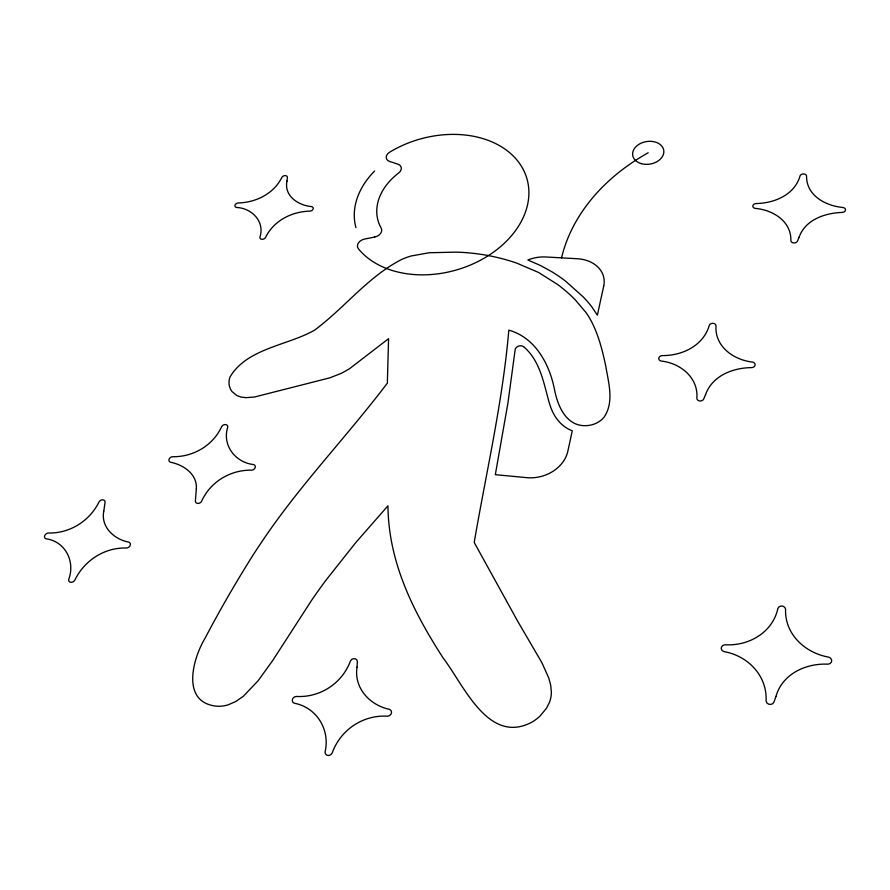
<?xml version="1.0" encoding="UTF-8"?>
<svg xmlns="http://www.w3.org/2000/svg" width="890" height="890" viewBox="0 0 890 890"><rect width="100%" height="100%" fill="white"/><g stroke="black" fill="none" stroke-linecap="round" stroke-linejoin="round"><path stroke-width="1.33" d="M524.221 347.211C540.052 361.062 543.668 382.867 549.063 402.091A154.315 123.376 -6.3 0 0 550.22 405.718C553.625 416.631 561.256 426.788 572.281 430.76L567.853 451.174A34.999 28.947 -14.5 0 1 526.847 477.652L495.318 474.682L507.923 403.081L515.121 349.937A5.028 3.972 -14.4 0 1 518.57 346.132A5.028 3.972 -14.4 0 1 523.865 346.889M561.546 257.855A206.858 158.231 -4.6 0 1 648.198 152.768M355.955 227.618A85.04 62.256 -16.4 0 1 374.601 171.013M487.242 255.386A204.722 164.528 -19.7 0 1 516.623 263.073L538.483 272.418L557.618 284.488A205.167 164.517 -19.9 0 1 575.062 299.663L585.887 312.39A121.674 96.632 -16.3 0 1 590.526 319.721C598.303 333.973 602.296 349.881 605.678 365.645C608.382 382.3 614.423 401.69 604.243 416.954A20.782 16.954 -11.5 0 1 598.258 422.149A21.371 17.422 -11.5 0 1 584.519 425.687C565.528 425.409 557.396 405.006 554.426 389.175C549.353 363.91 535.346 337.633 508.813 330.134C502.716 401.702 486.296 471.8 474.214 542.466L517.858 621.543L541.921 662.739L548.752 677.98L550.699 685.244L551.366 692.231A32.018 29.192 -21 0 1 549.553 702.121L546.56 708.173L539.963 716.127A42.286 38.448 -21.6 0 1 531.564 722.346C488.243 744.963 463.913 685.155 443.253 658.177C413.338 611.853 388.496 562.491 387.94 505.82L355.7 542.666L325.729 580.502A835.043 742.115 40.8 0 0 311.656 600.227L272.874 660.269L258.144 680.728L243.326 696.258L235.794 701.509L228.196 704.813A31.128 26.01 -36.9 0 1 217.127 706.248C180.548 702.877 192.585 658.856 205.178 638.03C219.741 610.184 235.572 582.995 252.237 556.361A819.768 740.914 33.1 0 1 261.604 542.121C299.207 485.807 346.522 437.001 387.35 383.134L388.574 338.678L349.503 368.738L341.782 373.132L329.979 377.794L254.407 397.029L246.029 397.652L241.145 397.096L236.918 395.583L232.067 391.6A24.141 18.456 -25.1 0 1 229.064 383.913A23.707 18.112 -25.1 0 1 229.954 377.071C247.019 348.213 287.392 345.654 314.548 330.179C344.653 307.873 368.182 276.445 401.935 259.313A58.818 44.945 -17.8 0 1 411.213 255.964L429.225 252.749L456.125 252.126A194.643 155.984 -19.4 0 1 487.242 255.374M196.367 488.499L195.411 500.681A3.46 2.726 -30.1 0 0 197.647 503.406A3.46 2.726 -30.1 0 0 201.574 501.326C210.307 481.835 230.41 469.72 251.648 470.176A3.415 2.703 -27.4 0 0 255.185 467.617A3.415 2.703 -27.4 0 0 253.539 464.558C235.316 462.489 221.966 445.234 227.729 427.122A3.349 2.592 -27.1 0 0 225.526 424.586A3.349 2.592 -27.1 0 0 221.721 426.577C213.01 445.523 193.275 457.048 172.615 456.726A3.393 2.614 -29.6 0 0 169.089 459.24A3.393 2.614 -29.6 0 0 170.58 462.244C183.351 464.814 197.146 473.903 196.367 488.499M357.024 667.177C353.742 687.903 369.828 705.303 389.364 709.285A3.849 3.427 -32.6 0 1 387.562 716.216C363.009 714.581 340.314 729.989 332.159 753.085A3.916 3.449 -38.1 0 1 325.061 752.039C330.312 730.034 316.885 707.372 294.245 703.222A3.816 3.282 -35.9 0 1 296.236 696.447C320.011 697.849 342.294 683.309 350.471 660.925A3.76 3.26 -31.2 0 1 357.368 661.826L357.024 667.177M286.981 181.048C283.799 196.034 298.473 205.501 311.589 206.602A3.037 2.192 -20.3 0 1 313.135 208.983A3.037 2.192 -20.3 0 1 309.998 211.13C291.753 211.52 273.664 220.664 265.498 237.53A3.071 2.214 -22 0 1 261.994 239.31A3.071 2.214 -22 0 1 259.913 237.218C265.075 221.443 251.725 208.138 236.473 207.448A3.004 2.125 -22.2 0 1 235.038 205.101A3.004 2.125 -22.2 0 1 238.175 202.976C255.986 202.508 273.775 193.753 281.908 177.333A2.982 2.103 -20.6 0 1 285.312 175.608A2.982 2.103 -20.6 0 1 287.37 177.566L286.981 181.048M103.785 511.105C100.57 527.014 114.187 539.407 128.739 542.121A3.527 2.748 -33.5 0 1 130.207 545.359A3.527 2.748 -33.5 0 1 126.536 548.006C104.508 547.328 84.283 560.478 74.827 580.169A3.582 2.77 -35.8 0 1 70.777 582.316A3.582 2.77 -35.8 0 1 68.708 579.423C75.416 561.701 65.471 541.476 46.046 538.784A3.504 2.648 -34.7 0 1 44.723 535.613A3.504 2.648 -34.7 0 1 48.394 533.01C69.798 533.522 89.668 521.028 99.057 501.893A3.449 2.637 -32.6 0 1 102.973 499.835A3.449 2.637 -32.6 0 1 105.031 502.527L103.785 511.105M603.72 286.013L597.379 315.194L591.939 307.05A158.798 126.558 -17.5 0 0 583.228 296.926L565.573 281.14A198.092 158.487 -19.3 0 0 551.945 271.817L540.542 265.554L527.881 259.98A32.63 25.065 -13.2 0 1 545.815 256.976L577.354 258.745A32.863 25.298 -12 0 1 603.72 286.013M775.958 696.481L774.011 701.943A4.061 3.682 7.6 0 1 766.079 700.919C767.403 675.899 747.878 655.685 723.982 651.636A3.927 3.527 1 0 1 724.983 644.749C748.612 646.262 772.665 632.612 777.904 608.404A3.927 3.449 3.8 0 1 785.592 609.272C784.591 634.336 805.361 653.115 828.779 657.143A4.061 3.593 9.3 0 1 828.023 664.174C806.029 663.106 782.277 673.83 775.958 696.481M799.098 237.152L797.507 241.012A3.393 2.548 -3.8 0 1 793.891 242.948A3.393 2.548 -3.8 0 1 790.876 240.678C791.466 221.087 772.62 209.817 755.176 208.393A3.304 2.448 -5.5 0 1 752.862 205.846A3.304 2.448 -5.5 0 1 755.955 203.554C774.3 203.243 794.648 194.977 800.099 175.797A3.304 2.403 -4.3 0 1 803.614 173.951A3.304 2.403 -4.3 0 1 806.562 176.064C806.318 195.689 825.831 205.968 842.997 207.481A3.382 2.503 -2.7 0 1 845.489 210.062A3.382 2.503 -2.7 0 1 842.396 212.398C825.186 212.988 805.506 219.43 799.098 237.152M705.57 394.548L703.745 398.887A3.538 2.87 -5.8 0 1 699.896 400.99A3.538 2.87 -5.8 0 1 696.848 398.342C698.594 377.549 680.249 363.064 661.114 361.04A3.46 2.759 -7.9 0 1 658.811 358.114A3.46 2.759 -7.9 0 1 662.127 355.599C682.14 355.8 703.356 345.798 709.297 325.351A3.449 2.703 -6 0 1 713.035 323.337A3.449 2.703 -6 0 1 716.005 325.796C714.581 346.644 733.827 360.005 752.606 362.085A3.538 2.815 -3.8 0 1 755.087 365.056A3.538 2.815 -3.8 0 1 751.772 367.615C733.06 367.726 712.401 375.602 705.57 394.548M374.69 237.052L364.511 239.076A7.799 5.763 -19.1 0 0 358.381 248.777A92.783 67.929 -16.4 0 0 483.548 258.534A92.783 67.929 -16.4 0 0 515.866 158.765A92.783 67.929 -16.4 0 0 389.686 152.157A7.509 5.34 -17.3 0 0 389.564 161.424L397.919 164.172A7.554 5.407 -17.4 0 1 398.653 173.005A61.833 45.257 -16.4 0 0 381.187 228.074A7.754 5.696 -18.7 0 1 374.69 237.052M641.29 163.649A15.742 11.403 -9.4 0 0 663.829 150.877A15.742 11.403 -9.4 0 0 639.554 143.958A15.742 11.403 -9.4 0 0 641.29 163.649"/></g></svg>
